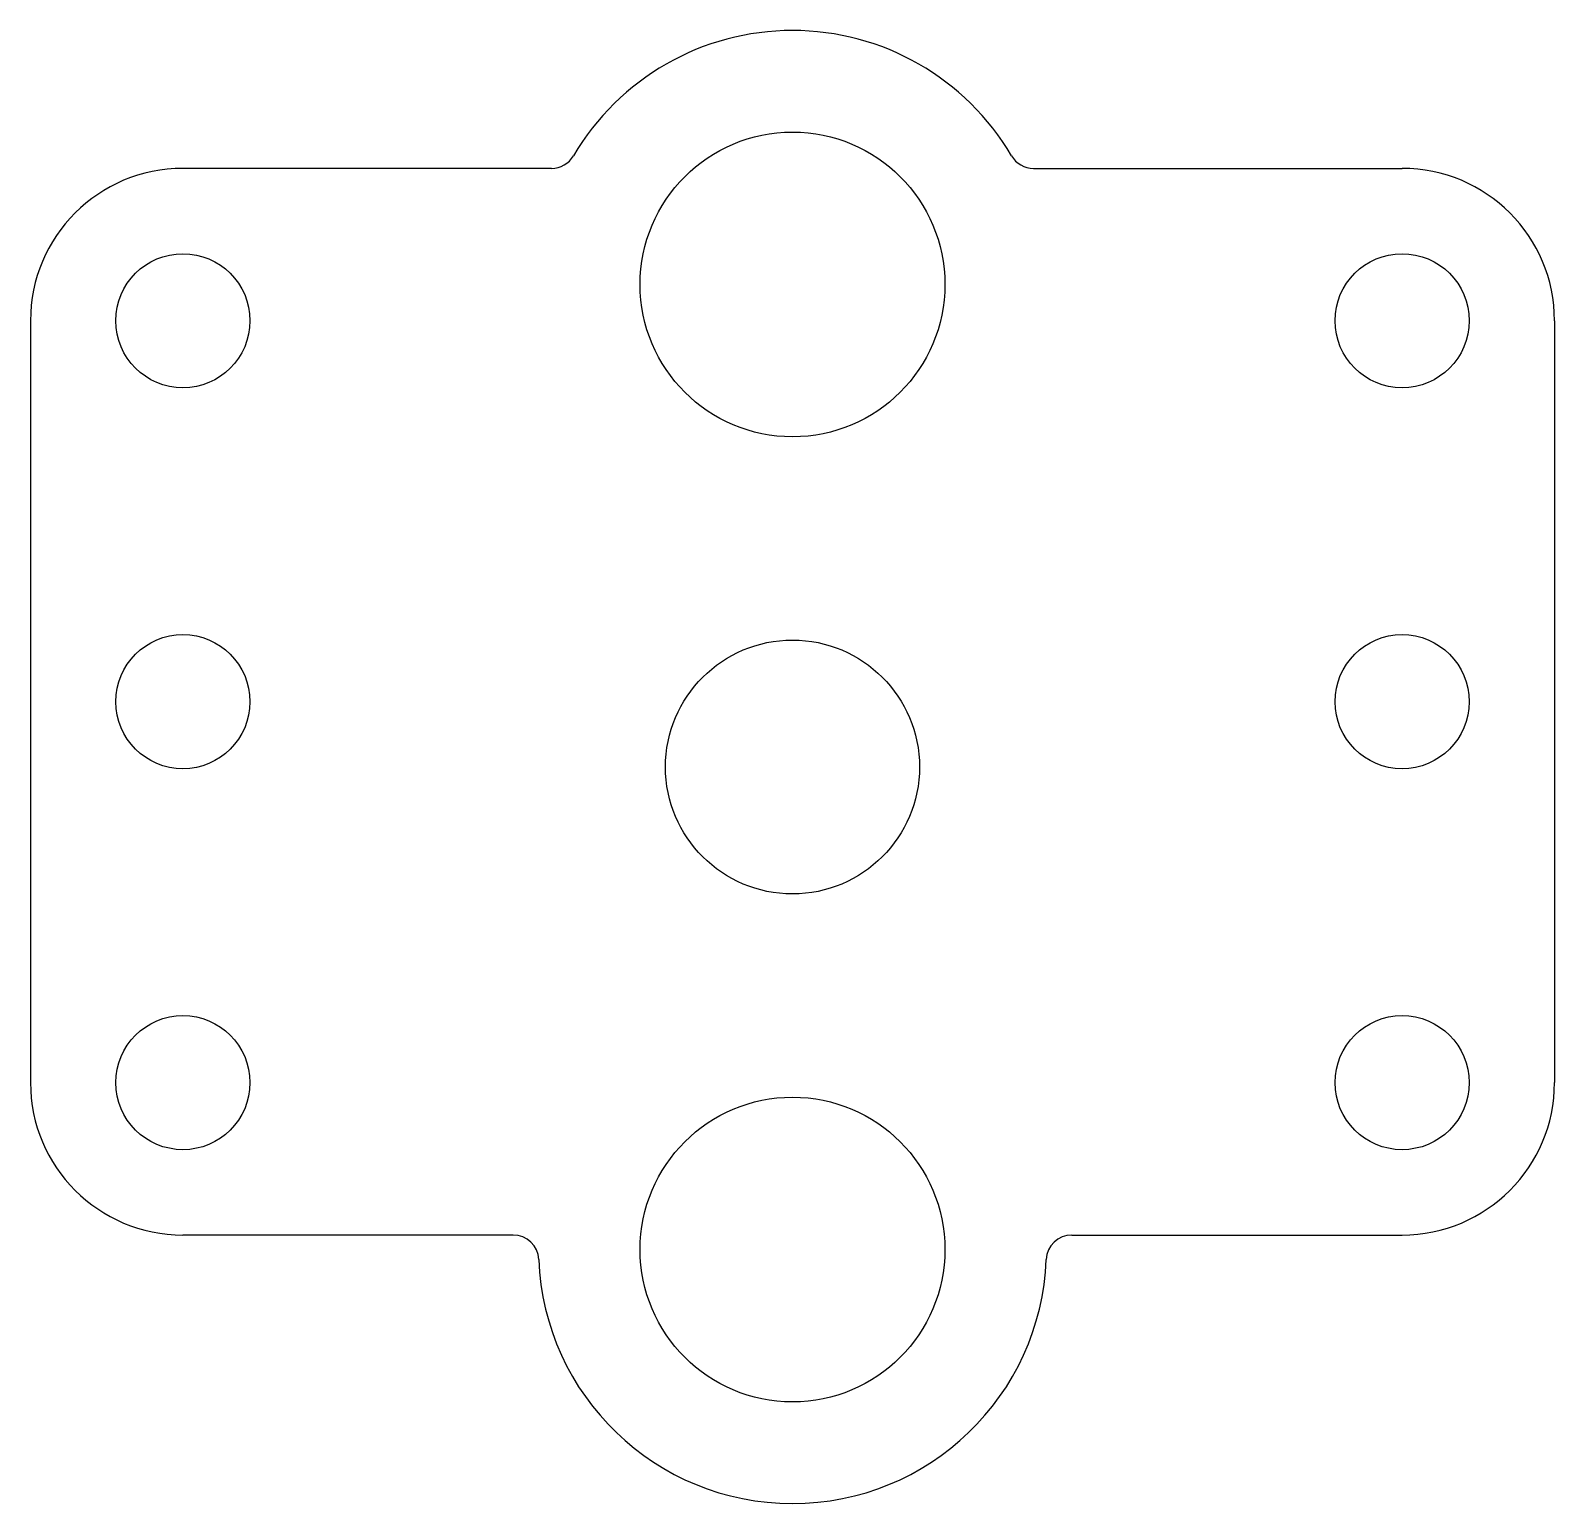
# Model space of a CAD drawing. Extents: x 1.09 to 8.59, y 0.4 to 7.65.
import ezdxf

# ---------------------------------------------------------------- set-up
doc = ezdxf.new("R2010")
doc.units = 0

msp = doc.modelspace()

# ---------------------------------------------------------------- linework, layer by layer
at = {"layer": 'Default', "color": 7, "linetype": 'CONTINUOUS'}
for p, q in [((3.652998, 6.973958), (1.838542, 6.973958)), ((6.024085, 6.973958), (7.838542, 6.973958)), ((1.088542, 6.223958), (1.088542, 2.473958)), ((8.588542, 6.223958), (8.588542, 2.473958)), ((3.464583, 1.723958), (1.838542, 1.723958)), ((6.2125, 1.723958), (7.838542, 1.723958))]:
    msp.add_line(p, q, dxfattribs=at)
for centre, radius in [((4.838542, 6.402458), 0.75), ((1.838542, 6.223958), 0.33), ((7.838542, 6.223958), 0.33), ((1.838542, 4.348958), 0.33), ((4.838542, 4.027458), 0.625), ((7.838542, 4.348958), 0.33), ((1.838542, 2.473958), 0.33), ((7.838542, 2.473958), 0.33), ((4.838542, 1.652458), 0.75)]:
    msp.add_circle(centre, radius, dxfattribs=at)
for centre, radius, start, end in [((4.838542, 6.402458), 1.25, 30.433997, 149.566003), ((3.652998, 7.098958), 0.125, 270, 329.566003), ((6.024085, 7.098958), 0.125, 210.433997, 270), ((1.838542, 6.223958), 0.75, 90, 180), ((7.838542, 6.223958), 0.75, 0, 90), ((1.838542, 2.473958), 0.75, 180, 270), ((7.838542, 2.473958), 0.75, 270, 360), ((3.464583, 1.598958), 0.125, 2.22989, 90), ((6.2125, 1.598958), 0.125, 90, 177.77011), ((4.838542, 1.652458), 1.25, 182.22989, 357.77011)]:
    msp.add_arc(centre, radius, start, end, dxfattribs=at)

doc.saveas('drawing.dxf')
